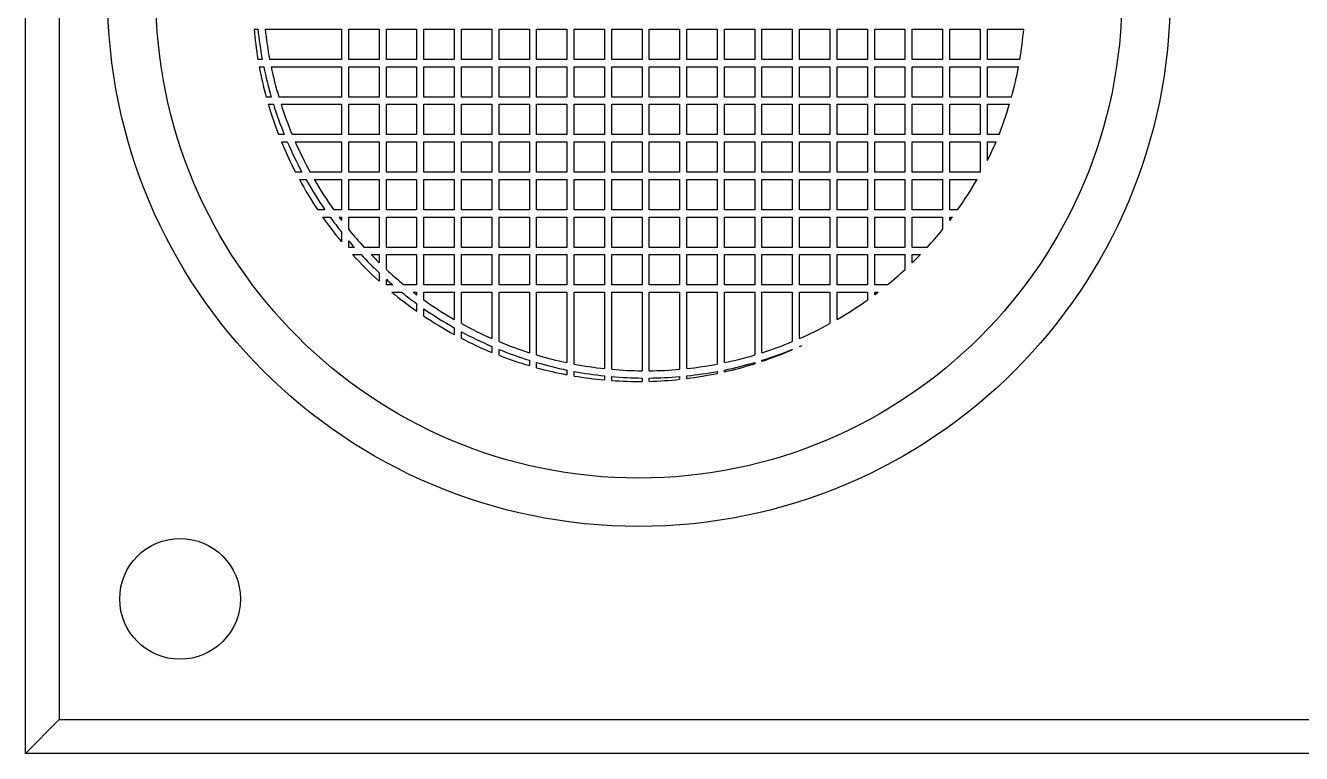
# Model space of a CAD drawing. Header units: millimetres. Extents: x -2889 to 8174, y 2447 to 8478.
# Drawn here: x 2751.262 to 2753.904, y 3469.687 to 3471.193 of the extents above; entities that cross this region are included whole.
import ezdxf

# ---------------------------------------------------------------- set-up
doc = ezdxf.new("R2010")
doc.units = ezdxf.units.MM

msp = doc.modelspace()

# ---------------------------------------------------------------- linework, layer by layer
at = {"color": 7, "linetype": 'Continuous', "lineweight": 25}
for p, q in [((2751.2619, 3469.6866), (2751.2619, 3472.8266)), ((2751.3319, 3472.7566), (2751.3319, 3469.7566)), ((2751.7351, 3471.1859), (2751.743, 3471.1859)), ((2751.7581, 3471.1859), (2751.9163, 3471.1859)), ((2751.9163, 3471.1859), (2751.9163, 3471.1231)), ((2751.9313, 3471.1231), (2751.9313, 3471.1859)), ((2751.9313, 3471.1859), (2751.9941, 3471.1859)), ((2751.9941, 3471.1859), (2751.9941, 3471.1231)), ((2752.0091, 3471.1859), (2752.0718, 3471.1859)), ((2752.0091, 3471.1231), (2752.0091, 3471.1859)), ((2752.0718, 3471.1859), (2752.0718, 3471.1231)), ((2752.0868, 3471.1859), (2752.1496, 3471.1859)), ((2752.0868, 3471.1231), (2752.0868, 3471.1859)), ((2752.1496, 3471.1859), (2752.1496, 3471.1231)), ((2752.1646, 3471.1859), (2752.2274, 3471.1859)), ((2752.1646, 3471.1231), (2752.1646, 3471.1859)), ((2752.2274, 3471.1859), (2752.2274, 3471.1231)), ((2752.2424, 3471.1859), (2752.3052, 3471.1859)), ((2752.2424, 3471.1231), (2752.2424, 3471.1859)), ((2752.3052, 3471.1859), (2752.3052, 3471.1231)), ((2752.3202, 3471.1859), (2752.3829, 3471.1859)), ((2752.3202, 3471.1231), (2752.3202, 3471.1859)), ((2752.3829, 3471.1859), (2752.3829, 3471.1231)), ((2752.3979, 3471.1859), (2752.4607, 3471.1859)), ((2752.3979, 3471.1231), (2752.3979, 3471.1859)), ((2752.4607, 3471.1859), (2752.4607, 3471.1231)), ((2752.4757, 3471.1231), (2752.4757, 3471.1859)), ((2752.4757, 3471.1859), (2752.5385, 3471.1859)), ((2752.5385, 3471.1859), (2752.5385, 3471.1231)), ((2752.5535, 3471.1859), (2752.6163, 3471.1859)), ((2752.5535, 3471.1231), (2752.5535, 3471.1859)), ((2752.6163, 3471.1859), (2752.6163, 3471.1231)), ((2752.6313, 3471.1859), (2752.6941, 3471.1859)), ((2752.6313, 3471.1231), (2752.6313, 3471.1859)), ((2752.6941, 3471.1859), (2752.6941, 3471.1231)), ((2752.7091, 3471.1859), (2752.7718, 3471.1859)), ((2752.7091, 3471.1231), (2752.7091, 3471.1859)), ((2752.7718, 3471.1859), (2752.7718, 3471.1231)), ((2752.7868, 3471.1859), (2752.8496, 3471.1859)), ((2752.7868, 3471.1231), (2752.7868, 3471.1859)), ((2752.8496, 3471.1859), (2752.8496, 3471.1231)), ((2752.8646, 3471.1859), (2752.9274, 3471.1859)), ((2752.8646, 3471.1231), (2752.8646, 3471.1859)), ((2752.9274, 3471.1859), (2752.9274, 3471.1231)), ((2752.9424, 3471.1859), (2753.0052, 3471.1859)), ((2752.9424, 3471.1231), (2752.9424, 3471.1859)), ((2753.0052, 3471.1859), (2753.0052, 3471.1231)), ((2753.0202, 3471.1859), (2753.0829, 3471.1859)), ((2753.0202, 3471.1231), (2753.0202, 3471.1859)), ((2753.0829, 3471.1859), (2753.0829, 3471.1231)), ((2753.0979, 3471.1859), (2753.1607, 3471.1859)), ((2753.0979, 3471.1231), (2753.0979, 3471.1859)), ((2753.1607, 3471.1859), (2753.1607, 3471.1231)), ((2753.1757, 3471.1859), (2753.2385, 3471.1859)), ((2753.1757, 3471.1231), (2753.1757, 3471.1859)), ((2753.2385, 3471.1859), (2753.2385, 3471.1231)), ((2753.2535, 3471.1859), (2753.3288, 3471.1859)), ((2753.2535, 3471.1231), (2753.2535, 3471.1859)), ((2751.7522, 3471.1231), (2751.7431, 3471.1231)), ((2751.9163, 3471.1231), (2751.7675, 3471.1231)), ((2751.9941, 3471.1231), (2751.9313, 3471.1231)), ((2752.0718, 3471.1231), (2752.0091, 3471.1231)), ((2752.1496, 3471.1231), (2752.0868, 3471.1231)), ((2752.2274, 3471.1231), (2752.1646, 3471.1231)), ((2752.3052, 3471.1231), (2752.2424, 3471.1231)), ((2752.3829, 3471.1231), (2752.3202, 3471.1231)), ((2752.4607, 3471.1231), (2752.3979, 3471.1231)), ((2752.5385, 3471.1231), (2752.4757, 3471.1231)), ((2752.6163, 3471.1231), (2752.5535, 3471.1231)), ((2752.6941, 3471.1231), (2752.6313, 3471.1231)), ((2752.7718, 3471.1231), (2752.7091, 3471.1231)), ((2752.8496, 3471.1231), (2752.7868, 3471.1231)), ((2752.9274, 3471.1231), (2752.8646, 3471.1231)), ((2753.0052, 3471.1231), (2752.9424, 3471.1231)), ((2753.0829, 3471.1231), (2753.0202, 3471.1231)), ((2753.1607, 3471.1231), (2753.0979, 3471.1231)), ((2753.2385, 3471.1231), (2753.1757, 3471.1231)), ((2753.3207, 3471.1231), (2753.2535, 3471.1231)), ((2751.7458, 3471.1081), (2751.7551, 3471.1081)), ((2751.7705, 3471.1081), (2751.9163, 3471.1081)), ((2751.9163, 3471.1081), (2751.9163, 3471.0453)), ((2751.9313, 3471.0453), (2751.9313, 3471.1081)), ((2751.9313, 3471.1081), (2751.9941, 3471.1081)), ((2751.9941, 3471.1081), (2751.9941, 3471.0453)), ((2752.0091, 3471.1081), (2752.0718, 3471.1081)), ((2752.0091, 3471.0453), (2752.0091, 3471.1081)), ((2752.0718, 3471.1081), (2752.0718, 3471.0453)), ((2752.0868, 3471.1081), (2752.1496, 3471.1081)), ((2752.0868, 3471.0453), (2752.0868, 3471.1081)), ((2752.1496, 3471.1081), (2752.1496, 3471.0453)), ((2752.1646, 3471.1081), (2752.2274, 3471.1081)), ((2752.1646, 3471.0453), (2752.1646, 3471.1081)), ((2752.2274, 3471.1081), (2752.2274, 3471.0453)), ((2752.2424, 3471.1081), (2752.3052, 3471.1081)), ((2752.2424, 3471.0453), (2752.2424, 3471.1081)), ((2752.3052, 3471.1081), (2752.3052, 3471.0453)), ((2752.3202, 3471.1081), (2752.3829, 3471.1081)), ((2752.3202, 3471.0453), (2752.3202, 3471.1081)), ((2752.3829, 3471.1081), (2752.3829, 3471.0453)), ((2752.3979, 3471.1081), (2752.4607, 3471.1081)), ((2752.3979, 3471.0453), (2752.3979, 3471.1081)), ((2752.4607, 3471.1081), (2752.4607, 3471.0453)), ((2752.4757, 3471.0453), (2752.4757, 3471.1081)), ((2752.4757, 3471.1081), (2752.5385, 3471.1081)), ((2752.5385, 3471.1081), (2752.5385, 3471.0453)), ((2752.5535, 3471.1081), (2752.6163, 3471.1081)), ((2752.5535, 3471.0453), (2752.5535, 3471.1081)), ((2752.6163, 3471.1081), (2752.6163, 3471.0453)), ((2752.6313, 3471.1081), (2752.6941, 3471.1081)), ((2752.6313, 3471.0453), (2752.6313, 3471.1081)), ((2752.6941, 3471.1081), (2752.6941, 3471.0453)), ((2752.7091, 3471.1081), (2752.7718, 3471.1081)), ((2752.7091, 3471.0453), (2752.7091, 3471.1081)), ((2752.7718, 3471.1081), (2752.7718, 3471.0453)), ((2752.7868, 3471.1081), (2752.8496, 3471.1081)), ((2752.7868, 3471.0453), (2752.7868, 3471.1081)), ((2752.8496, 3471.1081), (2752.8496, 3471.0453)), ((2752.8646, 3471.1081), (2752.9274, 3471.1081)), ((2752.8646, 3471.0453), (2752.8646, 3471.1081)), ((2752.9274, 3471.1081), (2752.9274, 3471.0453)), ((2752.9424, 3471.0453), (2752.9424, 3471.1081)), ((2752.9424, 3471.1081), (2753.0052, 3471.1081)), ((2753.0052, 3471.1081), (2753.0052, 3471.0453)), ((2753.0202, 3471.0453), (2753.0202, 3471.1081)), ((2753.0202, 3471.1081), (2753.0829, 3471.1081)), ((2753.0829, 3471.1081), (2753.0829, 3471.0453)), ((2753.0979, 3471.1081), (2753.1607, 3471.1081)), ((2753.0979, 3471.0453), (2753.0979, 3471.1081)), ((2753.1607, 3471.1081), (2753.1607, 3471.0453)), ((2753.1757, 3471.1081), (2753.2385, 3471.1081)), ((2753.1757, 3471.0453), (2753.1757, 3471.1081)), ((2753.2385, 3471.1081), (2753.2385, 3471.0453)), ((2753.2535, 3471.1081), (2753.318, 3471.1081)), ((2753.2535, 3471.0453), (2753.2535, 3471.1081)), ((2751.7707, 3471.0453), (2751.7603, 3471.0453)), ((2751.9163, 3471.0453), (2751.7864, 3471.0453)), ((2751.9941, 3471.0453), (2751.9313, 3471.0453)), ((2752.0718, 3471.0453), (2752.0091, 3471.0453)), ((2752.1496, 3471.0453), (2752.0868, 3471.0453)), ((2752.2274, 3471.0453), (2752.1646, 3471.0453)), ((2752.3052, 3471.0453), (2752.2424, 3471.0453)), ((2752.3829, 3471.0453), (2752.3202, 3471.0453)), ((2752.4607, 3471.0453), (2752.3979, 3471.0453)), ((2752.5385, 3471.0453), (2752.4757, 3471.0453)), ((2752.6163, 3471.0453), (2752.5535, 3471.0453)), ((2752.6941, 3471.0453), (2752.6313, 3471.0453)), ((2752.7718, 3471.0453), (2752.7091, 3471.0453)), ((2752.8496, 3471.0453), (2752.7868, 3471.0453)), ((2752.9274, 3471.0453), (2752.8646, 3471.0453)), ((2753.0052, 3471.0453), (2752.9424, 3471.0453)), ((2753.0829, 3471.0453), (2753.0202, 3471.0453)), ((2753.1607, 3471.0453), (2753.0979, 3471.0453)), ((2753.2385, 3471.0453), (2753.1757, 3471.0453)), ((2753.3035, 3471.0453), (2753.2535, 3471.0453)), ((2751.7646, 3471.0303), (2751.7753, 3471.0303)), ((2751.791, 3471.0303), (2751.9163, 3471.0303)), ((2751.9163, 3471.0303), (2751.9163, 3470.9675)), ((2751.9313, 3470.9675), (2751.9313, 3471.0303)), ((2751.9313, 3471.0303), (2751.9941, 3471.0303)), ((2751.9941, 3471.0303), (2751.9941, 3470.9675)), ((2752.0091, 3471.0303), (2752.0718, 3471.0303)), ((2752.0091, 3470.9675), (2752.0091, 3471.0303)), ((2752.0718, 3471.0303), (2752.0718, 3470.9675)), ((2752.0868, 3471.0303), (2752.1496, 3471.0303)), ((2752.0868, 3470.9675), (2752.0868, 3471.0303)), ((2752.1496, 3471.0303), (2752.1496, 3470.9675)), ((2752.1646, 3471.0303), (2752.2274, 3471.0303)), ((2752.1646, 3470.9675), (2752.1646, 3471.0303)), ((2752.2274, 3471.0303), (2752.2274, 3470.9675)), ((2752.2424, 3471.0303), (2752.3052, 3471.0303)), ((2752.2424, 3470.9675), (2752.2424, 3471.0303)), ((2752.3052, 3471.0303), (2752.3052, 3470.9675)), ((2752.3202, 3471.0303), (2752.3829, 3471.0303)), ((2752.3202, 3470.9675), (2752.3202, 3471.0303)), ((2752.3829, 3471.0303), (2752.3829, 3470.9675)), ((2752.3979, 3471.0303), (2752.4607, 3471.0303)), ((2752.3979, 3470.9675), (2752.3979, 3471.0303)), ((2752.4607, 3471.0303), (2752.4607, 3470.9675)), ((2752.4757, 3470.9675), (2752.4757, 3471.0303)), ((2752.4757, 3471.0303), (2752.5385, 3471.0303)), ((2752.5385, 3471.0303), (2752.5385, 3470.9675)), ((2752.5535, 3471.0303), (2752.6163, 3471.0303)), ((2752.5535, 3470.9675), (2752.5535, 3471.0303)), ((2752.6163, 3471.0303), (2752.6163, 3470.9675)), ((2752.6313, 3471.0303), (2752.6941, 3471.0303)), ((2752.6313, 3470.9675), (2752.6313, 3471.0303)), ((2752.6941, 3471.0303), (2752.6941, 3470.9675)), ((2752.7091, 3471.0303), (2752.7718, 3471.0303)), ((2752.7091, 3470.9675), (2752.7091, 3471.0303)), ((2752.7718, 3471.0303), (2752.7718, 3470.9675)), ((2752.7868, 3471.0303), (2752.8496, 3471.0303)), ((2752.7868, 3470.9675), (2752.7868, 3471.0303)), ((2752.8496, 3471.0303), (2752.8496, 3470.9675)), ((2752.8646, 3471.0303), (2752.9274, 3471.0303)), ((2752.8646, 3470.9675), (2752.8646, 3471.0303)), ((2752.9274, 3471.0303), (2752.9274, 3470.9675)), ((2752.9424, 3470.9675), (2752.9424, 3471.0303)), ((2752.9424, 3471.0303), (2753.0052, 3471.0303)), ((2753.0052, 3471.0303), (2753.0052, 3470.9675)), ((2753.0202, 3471.0303), (2753.0829, 3471.0303)), ((2753.0202, 3470.9675), (2753.0202, 3471.0303)), ((2753.0829, 3471.0303), (2753.0829, 3470.9675)), ((2753.0979, 3471.0303), (2753.1607, 3471.0303)), ((2753.0979, 3470.9675), (2753.0979, 3471.0303)), ((2753.1607, 3471.0303), (2753.1607, 3470.9675)), ((2753.1757, 3471.0303), (2753.2385, 3471.0303)), ((2753.1757, 3470.9675), (2753.1757, 3471.0303)), ((2753.2385, 3471.0303), (2753.2385, 3470.9675)), ((2753.2535, 3471.0303), (2753.2992, 3471.0303)), ((2753.2535, 3470.9675), (2753.2535, 3471.0303)), ((2751.7978, 3470.9675), (2751.786, 3470.9675)), ((2751.9163, 3470.9675), (2751.814, 3470.9675)), ((2751.9941, 3470.9675), (2751.9313, 3470.9675)), ((2752.0718, 3470.9675), (2752.0091, 3470.9675)), ((2752.1496, 3470.9675), (2752.0868, 3470.9675)), ((2752.2274, 3470.9675), (2752.1646, 3470.9675)), ((2752.3052, 3470.9675), (2752.2424, 3470.9675)), ((2752.3829, 3470.9675), (2752.3202, 3470.9675)), ((2752.4607, 3470.9675), (2752.3979, 3470.9675)), ((2752.5385, 3470.9675), (2752.4757, 3470.9675)), ((2752.6163, 3470.9675), (2752.5535, 3470.9675)), ((2752.6941, 3470.9675), (2752.6313, 3470.9675)), ((2752.7718, 3470.9675), (2752.7091, 3470.9675)), ((2752.8496, 3470.9675), (2752.7868, 3470.9675)), ((2752.9274, 3470.9675), (2752.8646, 3470.9675)), ((2753.0052, 3470.9675), (2752.9424, 3470.9675)), ((2753.0829, 3470.9675), (2753.0202, 3470.9675)), ((2753.1607, 3470.9675), (2753.0979, 3470.9675)), ((2753.2385, 3470.9675), (2753.1757, 3470.9675)), ((2753.2779, 3470.9675), (2753.2535, 3470.9675)), ((2751.792, 3470.9525), (2751.804, 3470.9525)), ((2751.8204, 3470.9525), (2751.9163, 3470.9525)), ((2751.9163, 3470.9525), (2751.9163, 3470.8898)), ((2751.9313, 3470.8898), (2751.9313, 3470.9525)), ((2751.9313, 3470.9525), (2751.9941, 3470.9525)), ((2751.9941, 3470.9525), (2751.9941, 3470.8898)), ((2752.0091, 3470.9525), (2752.0718, 3470.9525)), ((2752.0091, 3470.8898), (2752.0091, 3470.9525)), ((2752.0718, 3470.9525), (2752.0718, 3470.8898)), ((2752.0868, 3470.9525), (2752.1496, 3470.9525)), ((2752.0868, 3470.8898), (2752.0868, 3470.9525)), ((2752.1496, 3470.9525), (2752.1496, 3470.8898)), ((2752.1646, 3470.9525), (2752.2274, 3470.9525)), ((2752.1646, 3470.8898), (2752.1646, 3470.9525)), ((2752.2274, 3470.9525), (2752.2274, 3470.8898)), ((2752.2424, 3470.9525), (2752.3052, 3470.9525)), ((2752.2424, 3470.8898), (2752.2424, 3470.9525)), ((2752.3052, 3470.9525), (2752.3052, 3470.8898)), ((2752.3202, 3470.9525), (2752.3829, 3470.9525)), ((2752.3202, 3470.8898), (2752.3202, 3470.9525)), ((2752.3829, 3470.9525), (2752.3829, 3470.8898)), ((2752.3979, 3470.9525), (2752.4607, 3470.9525)), ((2752.3979, 3470.8898), (2752.3979, 3470.9525)), ((2752.4607, 3470.9525), (2752.4607, 3470.8898)), ((2752.4757, 3470.8898), (2752.4757, 3470.9525)), ((2752.4757, 3470.9525), (2752.5385, 3470.9525)), ((2752.5385, 3470.9525), (2752.5385, 3470.8898)), ((2752.5535, 3470.9525), (2752.6163, 3470.9525)), ((2752.5535, 3470.8898), (2752.5535, 3470.9525)), ((2752.6163, 3470.9525), (2752.6163, 3470.8898)), ((2752.6313, 3470.9525), (2752.6941, 3470.9525)), ((2752.6313, 3470.8898), (2752.6313, 3470.9525)), ((2752.6941, 3470.9525), (2752.6941, 3470.8898)), ((2752.7091, 3470.9525), (2752.7718, 3470.9525)), ((2752.7091, 3470.8898), (2752.7091, 3470.9525)), ((2752.7718, 3470.9525), (2752.7718, 3470.8898)), ((2752.7868, 3470.9525), (2752.8496, 3470.9525)), ((2752.7868, 3470.8898), (2752.7868, 3470.9525)), ((2752.8496, 3470.9525), (2752.8496, 3470.8898)), ((2752.8646, 3470.9525), (2752.9274, 3470.9525)), ((2752.8646, 3470.8898), (2752.8646, 3470.9525)), ((2752.9274, 3470.9525), (2752.9274, 3470.8898)), ((2752.9424, 3470.8898), (2752.9424, 3470.9525)), ((2752.9424, 3470.9525), (2753.0052, 3470.9525)), ((2753.0052, 3470.9525), (2753.0052, 3470.8898)), ((2753.0202, 3470.9525), (2753.0829, 3470.9525)), ((2753.0202, 3470.8898), (2753.0202, 3470.9525)), ((2753.0829, 3470.9525), (2753.0829, 3470.8898)), ((2753.0979, 3470.9525), (2753.1607, 3470.9525)), ((2753.0979, 3470.8898), (2753.0979, 3470.9525)), ((2753.1607, 3470.9525), (2753.1607, 3470.8898)), ((2753.1757, 3470.9525), (2753.2385, 3470.9525)), ((2753.1757, 3470.8898), (2753.1757, 3470.9525)), ((2753.2385, 3470.9525), (2753.2385, 3470.8898)), ((2753.2535, 3470.9525), (2753.2716, 3470.9525)), ((2753.2535, 3470.9141), (2753.2535, 3470.9525)), ((2751.8342, 3470.8898), (2751.821, 3470.8898)), ((2751.9163, 3470.8898), (2751.8513, 3470.8898)), ((2751.9941, 3470.8898), (2751.9313, 3470.8898)), ((2752.0718, 3470.8898), (2752.0091, 3470.8898)), ((2752.1496, 3470.8898), (2752.0868, 3470.8898)), ((2752.2274, 3470.8898), (2752.1646, 3470.8898)), ((2752.3052, 3470.8898), (2752.2424, 3470.8898)), ((2752.3829, 3470.8898), (2752.3202, 3470.8898)), ((2752.4607, 3470.8898), (2752.3979, 3470.8898)), ((2752.5385, 3470.8898), (2752.4757, 3470.8898)), ((2752.6163, 3470.8898), (2752.5535, 3470.8898)), ((2752.6941, 3470.8898), (2752.6313, 3470.8898)), ((2752.7718, 3470.8898), (2752.7091, 3470.8898)), ((2752.8496, 3470.8898), (2752.7868, 3470.8898)), ((2752.9274, 3470.8898), (2752.8646, 3470.8898)), ((2753.0052, 3470.8898), (2752.9424, 3470.8898)), ((2753.0829, 3470.8898), (2753.0202, 3470.8898)), ((2753.1607, 3470.8898), (2753.0979, 3470.8898)), ((2753.2385, 3470.8898), (2753.1757, 3470.8898)), ((2751.8289, 3470.8748), (2751.8425, 3470.8748)), ((2751.8598, 3470.8748), (2751.9163, 3470.8748)), ((2751.9163, 3470.8748), (2751.9163, 3470.812)), ((2751.9313, 3470.812), (2751.9313, 3470.8748)), ((2751.9313, 3470.8748), (2751.9941, 3470.8748)), ((2751.9941, 3470.8748), (2751.9941, 3470.812)), ((2752.0091, 3470.8748), (2752.0718, 3470.8748)), ((2752.0091, 3470.812), (2752.0091, 3470.8748)), ((2752.0718, 3470.8748), (2752.0718, 3470.812)), ((2752.0868, 3470.8748), (2752.1496, 3470.8748)), ((2752.0868, 3470.812), (2752.0868, 3470.8748)), ((2752.1496, 3470.8748), (2752.1496, 3470.812)), ((2752.1646, 3470.8748), (2752.2274, 3470.8748)), ((2752.1646, 3470.812), (2752.1646, 3470.8748)), ((2752.2274, 3470.8748), (2752.2274, 3470.812)), ((2752.2424, 3470.8748), (2752.3052, 3470.8748)), ((2752.2424, 3470.812), (2752.2424, 3470.8748)), ((2752.3052, 3470.8748), (2752.3052, 3470.812)), ((2752.3202, 3470.8748), (2752.3829, 3470.8748)), ((2752.3202, 3470.812), (2752.3202, 3470.8748)), ((2752.3829, 3470.8748), (2752.3829, 3470.812)), ((2752.3979, 3470.8748), (2752.4607, 3470.8748)), ((2752.3979, 3470.812), (2752.3979, 3470.8748)), ((2752.4607, 3470.8748), (2752.4607, 3470.812)), ((2752.4757, 3470.812), (2752.4757, 3470.8748)), ((2752.4757, 3470.8748), (2752.5385, 3470.8748)), ((2752.5385, 3470.8748), (2752.5385, 3470.812)), ((2752.5535, 3470.8748), (2752.6163, 3470.8748)), ((2752.5535, 3470.812), (2752.5535, 3470.8748)), ((2752.6163, 3470.8748), (2752.6163, 3470.812)), ((2752.6313, 3470.8748), (2752.6941, 3470.8748)), ((2752.6313, 3470.812), (2752.6313, 3470.8748)), ((2752.6941, 3470.8748), (2752.6941, 3470.812)), ((2752.7091, 3470.8748), (2752.7718, 3470.8748)), ((2752.7091, 3470.812), (2752.7091, 3470.8748)), ((2752.7718, 3470.8748), (2752.7718, 3470.812)), ((2752.7868, 3470.8748), (2752.8496, 3470.8748)), ((2752.7868, 3470.812), (2752.7868, 3470.8748)), ((2752.8496, 3470.8748), (2752.8496, 3470.812)), ((2752.8646, 3470.8748), (2752.9274, 3470.8748)), ((2752.8646, 3470.812), (2752.8646, 3470.8748)), ((2752.9274, 3470.8748), (2752.9274, 3470.812)), ((2752.9424, 3470.8748), (2753.0052, 3470.8748)), ((2752.9424, 3470.812), (2752.9424, 3470.8748)), ((2753.0052, 3470.8748), (2753.0052, 3470.812)), ((2753.0202, 3470.8748), (2753.0829, 3470.8748)), ((2753.0202, 3470.812), (2753.0202, 3470.8748)), ((2753.0829, 3470.8748), (2753.0829, 3470.812)), ((2753.0979, 3470.8748), (2753.1607, 3470.8748)), ((2753.0979, 3470.812), (2753.0979, 3470.8748)), ((2753.1607, 3470.8748), (2753.1607, 3470.812)), ((2753.1757, 3470.8748), (2753.2322, 3470.8748)), ((2753.1757, 3470.812), (2753.1757, 3470.8748)), ((2751.8818, 3470.812), (2751.8669, 3470.812)), ((2751.9163, 3470.812), (2751.9001, 3470.812)), ((2751.9941, 3470.812), (2751.9313, 3470.812)), ((2752.0718, 3470.812), (2752.0091, 3470.812)), ((2752.1496, 3470.812), (2752.0868, 3470.812)), ((2752.2274, 3470.812), (2752.1646, 3470.812)), ((2752.3052, 3470.812), (2752.2424, 3470.812)), ((2752.3829, 3470.812), (2752.3202, 3470.812)), ((2752.4607, 3470.812), (2752.3979, 3470.812)), ((2752.5385, 3470.812), (2752.4757, 3470.812)), ((2752.6163, 3470.812), (2752.5535, 3470.812)), ((2752.6941, 3470.812), (2752.6313, 3470.812)), ((2752.7718, 3470.812), (2752.7091, 3470.812)), ((2752.8496, 3470.812), (2752.7868, 3470.812)), ((2752.9274, 3470.812), (2752.8646, 3470.812)), ((2753.0052, 3470.812), (2752.9424, 3470.812)), ((2753.0829, 3470.812), (2753.0202, 3470.812)), ((2753.1607, 3470.812), (2753.0979, 3470.812)), ((2753.1919, 3470.812), (2753.1757, 3470.812)), ((2751.8771, 3470.797), (2751.8924, 3470.797)), ((2751.911, 3470.797), (2751.9163, 3470.797)), ((2751.9163, 3470.797), (2751.9163, 3470.79)), ((2751.9313, 3470.797), (2751.9941, 3470.797)), ((2751.9313, 3470.771), (2751.9313, 3470.797)), ((2751.9941, 3470.797), (2751.9941, 3470.7342)), ((2752.0091, 3470.797), (2752.0718, 3470.797)), ((2752.0091, 3470.7342), (2752.0091, 3470.797)), ((2752.0718, 3470.797), (2752.0718, 3470.7342)), ((2752.0868, 3470.797), (2752.1496, 3470.797)), ((2752.0868, 3470.7342), (2752.0868, 3470.797)), ((2752.1496, 3470.797), (2752.1496, 3470.7342)), ((2752.1646, 3470.797), (2752.2274, 3470.797)), ((2752.1646, 3470.7342), (2752.1646, 3470.797)), ((2752.2274, 3470.797), (2752.2274, 3470.7342)), ((2752.2424, 3470.797), (2752.3052, 3470.797)), ((2752.2424, 3470.7342), (2752.2424, 3470.797)), ((2752.3052, 3470.797), (2752.3052, 3470.7342)), ((2752.3202, 3470.797), (2752.3829, 3470.797)), ((2752.3202, 3470.7342), (2752.3202, 3470.797)), ((2752.3829, 3470.797), (2752.3829, 3470.7342)), ((2752.3979, 3470.797), (2752.4607, 3470.797)), ((2752.3979, 3470.7342), (2752.3979, 3470.797)), ((2752.4607, 3470.797), (2752.4607, 3470.7342)), ((2752.4757, 3470.7342), (2752.4757, 3470.797)), ((2752.4757, 3470.797), (2752.5385, 3470.797)), ((2752.5385, 3470.797), (2752.5385, 3470.7342)), ((2752.5535, 3470.797), (2752.6163, 3470.797)), ((2752.5535, 3470.7342), (2752.5535, 3470.797)), ((2752.6163, 3470.797), (2752.6163, 3470.7342)), ((2752.6313, 3470.797), (2752.6941, 3470.797)), ((2752.6313, 3470.7342), (2752.6313, 3470.797)), ((2752.6941, 3470.797), (2752.6941, 3470.7342)), ((2752.7091, 3470.797), (2752.7718, 3470.797)), ((2752.7091, 3470.7342), (2752.7091, 3470.797)), ((2752.7718, 3470.797), (2752.7718, 3470.7342)), ((2752.7868, 3470.797), (2752.8496, 3470.797)), ((2752.7868, 3470.7342), (2752.7868, 3470.797)), ((2752.8496, 3470.797), (2752.8496, 3470.7342)), ((2752.8646, 3470.797), (2752.9274, 3470.797)), ((2752.8646, 3470.7342), (2752.8646, 3470.797)), ((2752.9274, 3470.797), (2752.9274, 3470.7342)), ((2752.9424, 3470.797), (2753.0052, 3470.797)), ((2752.9424, 3470.7342), (2752.9424, 3470.797)), ((2753.0052, 3470.797), (2753.0052, 3470.7342)), ((2753.0202, 3470.797), (2753.0829, 3470.797)), ((2753.0202, 3470.7342), (2753.0202, 3470.797)), ((2753.0829, 3470.797), (2753.0829, 3470.7342)), ((2753.0979, 3470.797), (2753.1607, 3470.797)), ((2753.0979, 3470.7342), (2753.0979, 3470.797)), ((2753.1607, 3470.797), (2753.1607, 3470.771)), ((2753.1757, 3470.797), (2753.181, 3470.797)), ((2753.1757, 3470.79), (2753.1757, 3470.797)), ((2751.9163, 3470.7657), (2751.9163, 3470.7457)), ((2751.9313, 3470.7342), (2751.9313, 3470.7475)), ((2751.9429, 3470.7342), (2751.9313, 3470.7342)), ((2751.9393, 3470.7192), (2751.9566, 3470.7192)), ((2751.9941, 3470.7342), (2751.9631, 3470.7342)), ((2751.9773, 3470.7192), (2751.9941, 3470.7192)), ((2751.9941, 3470.7192), (2751.9941, 3470.7025)), ((2752.0718, 3470.7342), (2752.0091, 3470.7342)), ((2752.0091, 3470.7192), (2752.0718, 3470.7192)), ((2752.0091, 3470.6883), (2752.0091, 3470.7192)), ((2752.0718, 3470.7192), (2752.0718, 3470.6564)), ((2752.1496, 3470.7342), (2752.0868, 3470.7342)), ((2752.0868, 3470.7192), (2752.1496, 3470.7192)), ((2752.0868, 3470.6564), (2752.0868, 3470.7192)), ((2752.1496, 3470.7192), (2752.1496, 3470.6564)), ((2752.2274, 3470.7342), (2752.1646, 3470.7342)), ((2752.1646, 3470.7192), (2752.2274, 3470.7192)), ((2752.1646, 3470.6564), (2752.1646, 3470.7192)), ((2752.2274, 3470.7192), (2752.2274, 3470.6564)), ((2752.3052, 3470.7342), (2752.2424, 3470.7342)), ((2752.2424, 3470.7192), (2752.3052, 3470.7192)), ((2752.2424, 3470.6564), (2752.2424, 3470.7192)), ((2752.3052, 3470.7192), (2752.3052, 3470.6564)), ((2752.3829, 3470.7342), (2752.3202, 3470.7342)), ((2752.3202, 3470.7192), (2752.3829, 3470.7192)), ((2752.3202, 3470.6564), (2752.3202, 3470.7192)), ((2752.3829, 3470.7192), (2752.3829, 3470.6564)), ((2752.4607, 3470.7342), (2752.3979, 3470.7342)), ((2752.3979, 3470.7192), (2752.4607, 3470.7192)), ((2752.3979, 3470.6564), (2752.3979, 3470.7192)), ((2752.4607, 3470.7192), (2752.4607, 3470.6564)), ((2752.5385, 3470.7342), (2752.4757, 3470.7342)), ((2752.4757, 3470.6564), (2752.4757, 3470.7192)), ((2752.4757, 3470.7192), (2752.5385, 3470.7192)), ((2752.5385, 3470.7192), (2752.5385, 3470.6564)), ((2752.6163, 3470.7342), (2752.5535, 3470.7342)), ((2752.5535, 3470.7192), (2752.6163, 3470.7192)), ((2752.5535, 3470.6564), (2752.5535, 3470.7192)), ((2752.6163, 3470.7192), (2752.6163, 3470.6564)), ((2752.6941, 3470.7342), (2752.6313, 3470.7342)), ((2752.6313, 3470.7192), (2752.6941, 3470.7192)), ((2752.6313, 3470.6564), (2752.6313, 3470.7192)), ((2752.6941, 3470.7192), (2752.6941, 3470.6564)), ((2752.7718, 3470.7342), (2752.7091, 3470.7342)), ((2752.7091, 3470.7192), (2752.7718, 3470.7192)), ((2752.7091, 3470.6564), (2752.7091, 3470.7192)), ((2752.7718, 3470.7192), (2752.7718, 3470.6564)), ((2752.8496, 3470.7342), (2752.7868, 3470.7342)), ((2752.7868, 3470.7192), (2752.8496, 3470.7192)), ((2752.7868, 3470.6564), (2752.7868, 3470.7192)), ((2752.8496, 3470.7192), (2752.8496, 3470.6564)), ((2752.9274, 3470.7342), (2752.8646, 3470.7342)), ((2752.8646, 3470.7192), (2752.9274, 3470.7192)), ((2752.8646, 3470.6564), (2752.8646, 3470.7192)), ((2752.9274, 3470.7192), (2752.9274, 3470.6564)), ((2753.0052, 3470.7342), (2752.9424, 3470.7342)), ((2752.9424, 3470.7192), (2753.0052, 3470.7192)), ((2752.9424, 3470.6564), (2752.9424, 3470.7192)), ((2753.0052, 3470.7192), (2753.0052, 3470.6564)), ((2753.0829, 3470.7342), (2753.0202, 3470.7342)), ((2753.0202, 3470.7192), (2753.0829, 3470.7192)), ((2753.0202, 3470.6564), (2753.0202, 3470.7192)), ((2753.0829, 3470.7192), (2753.0829, 3470.6883)), ((2753.1289, 3470.7342), (2753.0979, 3470.7342)), ((2753.0979, 3470.7192), (2753.1147, 3470.7192)), ((2753.0979, 3470.7025), (2753.0979, 3470.7192)), ((2751.9941, 3470.6817), (2751.9941, 3470.6644)), ((2752.0091, 3470.6564), (2752.0091, 3470.668)), ((2752.0224, 3470.6564), (2752.0091, 3470.6564)), ((2752.0205, 3470.6414), (2752.0405, 3470.6414)), ((2752.0718, 3470.6564), (2752.0458, 3470.6564)), ((2752.0649, 3470.6414), (2752.0718, 3470.6414)), ((2752.0718, 3470.6414), (2752.0718, 3470.6362)), ((2752.1496, 3470.6564), (2752.0868, 3470.6564)), ((2752.0868, 3470.6414), (2752.1496, 3470.6414)), ((2752.0868, 3470.6252), (2752.0868, 3470.6414)), ((2752.1496, 3470.6414), (2752.1496, 3470.5849)), ((2752.2274, 3470.6564), (2752.1646, 3470.6564)), ((2752.1646, 3470.6414), (2752.2274, 3470.6414)), ((2752.1646, 3470.5765), (2752.1646, 3470.6414)), ((2752.2274, 3470.6414), (2752.2274, 3470.5455)), ((2752.3052, 3470.6564), (2752.2424, 3470.6564)), ((2752.2424, 3470.6414), (2752.3052, 3470.6414)), ((2752.2424, 3470.5391), (2752.2424, 3470.6414)), ((2752.3052, 3470.6414), (2752.3052, 3470.5161)), ((2752.3829, 3470.6564), (2752.3202, 3470.6564)), ((2752.3202, 3470.6414), (2752.3829, 3470.6414)), ((2752.3202, 3470.5115), (2752.3202, 3470.6414)), ((2752.3829, 3470.6414), (2752.3829, 3470.4956)), ((2752.4607, 3470.6564), (2752.3979, 3470.6564)), ((2752.3979, 3470.6414), (2752.4607, 3470.6414)), ((2752.3979, 3470.4926), (2752.3979, 3470.6414)), ((2752.4607, 3470.6414), (2752.4607, 3470.4833)), ((2752.5385, 3470.6564), (2752.4757, 3470.6564)), ((2752.4757, 3470.6414), (2752.5385, 3470.6414)), ((2752.4757, 3470.4818), (2752.4757, 3470.6414)), ((2752.5385, 3470.6414), (2752.5385, 3470.4787)), ((2752.6163, 3470.6564), (2752.5535, 3470.6564)), ((2752.5535, 3470.6414), (2752.6163, 3470.6414)), ((2752.5535, 3470.4787), (2752.5535, 3470.6414)), ((2752.6163, 3470.6414), (2752.6163, 3470.4818)), ((2752.6941, 3470.6564), (2752.6313, 3470.6564)), ((2752.6313, 3470.6414), (2752.6941, 3470.6414)), ((2752.6313, 3470.4833), (2752.6313, 3470.6414)), ((2752.6941, 3470.6414), (2752.6941, 3470.4926)), ((2752.7718, 3470.6564), (2752.7091, 3470.6564)), ((2752.7091, 3470.6414), (2752.7718, 3470.6414)), ((2752.7091, 3470.4956), (2752.7091, 3470.6414)), ((2752.7718, 3470.6414), (2752.7718, 3470.5115)), ((2752.8496, 3470.6564), (2752.7868, 3470.6564)), ((2752.7868, 3470.6414), (2752.8496, 3470.6414)), ((2752.7868, 3470.5161), (2752.7868, 3470.6414)), ((2752.8496, 3470.6414), (2752.8496, 3470.5391)), ((2752.9274, 3470.6564), (2752.8646, 3470.6564)), ((2752.8646, 3470.6414), (2752.9274, 3470.6414)), ((2752.8646, 3470.5455), (2752.8646, 3470.6414)), ((2752.9274, 3470.6414), (2752.9274, 3470.5765)), ((2753.0052, 3470.6564), (2752.9424, 3470.6564)), ((2752.9424, 3470.6414), (2753.0052, 3470.6414)), ((2752.9424, 3470.5849), (2752.9424, 3470.6414)), ((2753.0052, 3470.6414), (2753.0052, 3470.6252)), ((2753.0462, 3470.6564), (2753.0202, 3470.6564)), ((2753.0202, 3470.6414), (2753.0272, 3470.6414)), ((2753.0202, 3470.6362), (2753.0202, 3470.6414)), ((2752.0718, 3470.6175), (2752.0718, 3470.6021)), ((2752.0868, 3470.5919), (2752.0868, 3470.6069)), ((2752.1496, 3470.5676), (2752.1496, 3470.5539)), ((2752.1646, 3470.5459), (2752.1646, 3470.5594)), ((2752.2274, 3470.5292), (2752.2274, 3470.5168)), ((2752.2424, 3470.5108), (2752.2424, 3470.5229)), ((2752.8496, 3470.5229), (2752.8496, 3470.5224)), ((2752.8646, 3470.5291), (2752.8646, 3470.5292)), ((2752.3052, 3470.5004), (2752.3052, 3470.4894)), ((2752.3202, 3470.4851), (2752.3202, 3470.4959)), ((2752.7718, 3470.4959), (2752.7718, 3470.4934)), ((2752.7868, 3470.4983), (2752.7868, 3470.5004)), ((2752.3829, 3470.4803), (2752.3829, 3470.4706)), ((2752.3979, 3470.4679), (2752.3979, 3470.4773)), ((2752.4607, 3470.4682), (2752.4607, 3470.4598)), ((2752.4757, 3470.4586), (2752.4757, 3470.4667)), ((2752.5385, 3470.4637), (2752.5385, 3470.4566)), ((2752.5535, 3470.4569), (2752.5535, 3470.4637)), ((2752.6163, 3470.4667), (2752.6163, 3470.4611)), ((2752.6313, 3470.4628), (2752.6313, 3470.4682)), ((2752.6941, 3470.4773), (2752.6941, 3470.4732)), ((2752.7091, 3470.4765), (2752.7091, 3470.4803)), ((2751.3319, 3469.7566), (2751.2619, 3469.6866)), ((2751.3319, 3469.7566), (2756.3319, 3469.7566)), ((2756.4019, 3469.6866), (2751.2619, 3469.6866))]:
    msp.add_line(p, q, dxfattribs=at)
for centre, radius in [((2752.5319, 3471.2566), 1.1), ((2752.5319, 3471.2566), 1), ((2751.5819, 3470.0066), 0.125)]:
    msp.add_circle(centre, radius, dxfattribs=at)
for centre, radius, start, end in [((2752.5319, 3471.2566), 0.8, 185.0722, 189.6066), ((2752.546, 3471.2712), 0.8075, 186.0621, 190.565), ((2752.546, 3471.2712), 0.7925, 186.1773, 190.7673), ((2752.5319, 3471.2566), 0.8, 350.3934, 354.9278), ((2752.5319, 3471.2566), 0.8, 190.698, 195.3138), ((2752.546, 3471.2712), 0.8075, 191.6496, 196.2405), ((2752.546, 3471.2712), 0.7925, 191.8733, 196.5566), ((2752.5319, 3471.2566), 0.8, 344.6862, 349.302), ((2752.5319, 3471.2566), 0.8, 196.4307, 201.1817), ((2752.546, 3471.2712), 0.8075, 197.3523, 202.0855), ((2752.546, 3471.2712), 0.7925, 197.6914, 202.5262), ((2752.5319, 3471.2566), 0.8, 338.8183, 343.5693), ((2752.5319, 3471.2566), 0.8, 202.3385, 207.2936), ((2752.546, 3471.2712), 0.8075, 203.2388, 208.1842), ((2752.546, 3471.2712), 0.7925, 203.7053, 208.7669), ((2752.546, 3471.2712), 0.7925, 333.2202, 336.2947), ((2752.5319, 3471.2566), 0.8, 208.5092, 213.7639), ((2752.546, 3471.2712), 0.8075, 209.3987, 214.6546), ((2752.546, 3471.2712), 0.7925, 210.0116, 215.4077), ((2752.546, 3471.2712), 0.7925, 324.5923, 329.9884), ((2752.5319, 3471.2566), 0.8, 215.0662, 219.6865), ((2752.546, 3471.2712), 0.8075, 215.9588, 218.7539), ((2752.546, 3471.2712), 0.7925, 216.7495, 217.3823), ((2752.546, 3471.2712), 0.7925, 322.6177, 323.2505), ((2752.546, 3471.2712), 0.7925, 219.1338, 222.6511), ((2752.546, 3471.2712), 0.8075, 220.4241, 221.6782), ((2752.546, 3471.2712), 0.7925, 317.3489, 320.8662), ((2752.5319, 3471.2566), 0.8, 222.2018, 227.7531), ((2752.546, 3471.2712), 0.8075, 223.1195, 226.8805), ((2752.546, 3471.2712), 0.7925, 224.1437, 225.8563), ((2752.546, 3471.2712), 0.7925, 314.1437, 315.8563), ((2752.546, 3471.2712), 0.7925, 227.3489, 230.8662), ((2752.546, 3471.2712), 0.8075, 228.3218, 229.5759), ((2752.546, 3471.2712), 0.7925, 309.1338, 312.6511), ((2752.5319, 3471.2566), 0.8, 230.2611, 234.893), ((2752.546, 3471.2712), 0.8075, 231.2461, 234.0412), ((2752.546, 3471.2712), 0.7925, 232.6177, 233.2505), ((2752.546, 3471.2712), 0.7925, 306.7495, 307.3823), ((2752.546, 3471.2712), 0.7925, 234.5923, 239.9884), ((2752.546, 3471.2712), 0.7925, 300.0116, 305.4077), ((2752.546, 3471.2712), 0.8075, 235.3454, 240.6013), ((2752.5319, 3471.2566), 0.8, 236.1959, 241.4528), ((2752.546, 3471.2712), 0.7925, 241.2331, 246.2947), ((2752.546, 3471.2712), 0.7925, 293.7053, 298.7669), ((2752.546, 3471.2712), 0.8075, 241.8158, 246.7612), ((2752.5319, 3471.2566), 0.8, 242.6688, 247.6254), ((2752.546, 3471.2712), 0.7925, 247.4738, 252.3086), ((2752.546, 3471.2712), 0.7925, 287.6914, 292.5262), ((2752.546, 3471.2712), 0.8075, 247.9145, 252.6477), ((2752.5319, 3471.2566), 0.8, 248.7824, 253.5345), ((2752.546, 3471.2712), 0.7925, 253.4434, 258.1267), ((2752.546, 3471.2712), 0.7925, 281.8733, 286.5566), ((2752.546, 3471.2712), 0.8075, 287.3523, 292.0855), ((2752.5319, 3471.2566), 0.8, 288.581, 293.3981), ((2752.5319, 3471.2566), 0.8, 294.5739, 294.8655), ((2752.546, 3471.2712), 0.8075, 293.2388, 293.5247), ((2752.546, 3471.2712), 0.8075, 253.7595, 258.3504), ((2752.5319, 3471.2566), 0.8, 254.6516, 259.2679), ((2752.546, 3471.2712), 0.7925, 259.2327, 263.8227), ((2752.546, 3471.2712), 0.7925, 264.9124, 269.4578), ((2752.546, 3471.2712), 0.7925, 270.5422, 275.0876), ((2752.546, 3471.2712), 0.7925, 276.1773, 280.7673), ((2752.546, 3471.2712), 0.8075, 281.6496, 286.2405), ((2752.5319, 3471.2566), 0.8, 282.7926, 287.4513), ((2752.546, 3471.2712), 0.8075, 259.435, 263.9379), ((2752.5319, 3471.2566), 0.8, 260.3595, 264.8943), ((2752.546, 3471.2712), 0.8075, 265.0072, 269.4678), ((2752.5319, 3471.2566), 0.8, 265.972, 270.4714), ((2752.546, 3471.2712), 0.8075, 270.5322, 274.9928), ((2752.5319, 3471.2566), 0.8, 271.5459, 276.0531), ((2752.546, 3471.2712), 0.8075, 276.0621, 280.565), ((2752.5319, 3471.2566), 0.8, 277.1346, 281.6933)]:
    msp.add_arc(centre, radius, start, end, dxfattribs=at)

doc.saveas('drawing.dxf')
